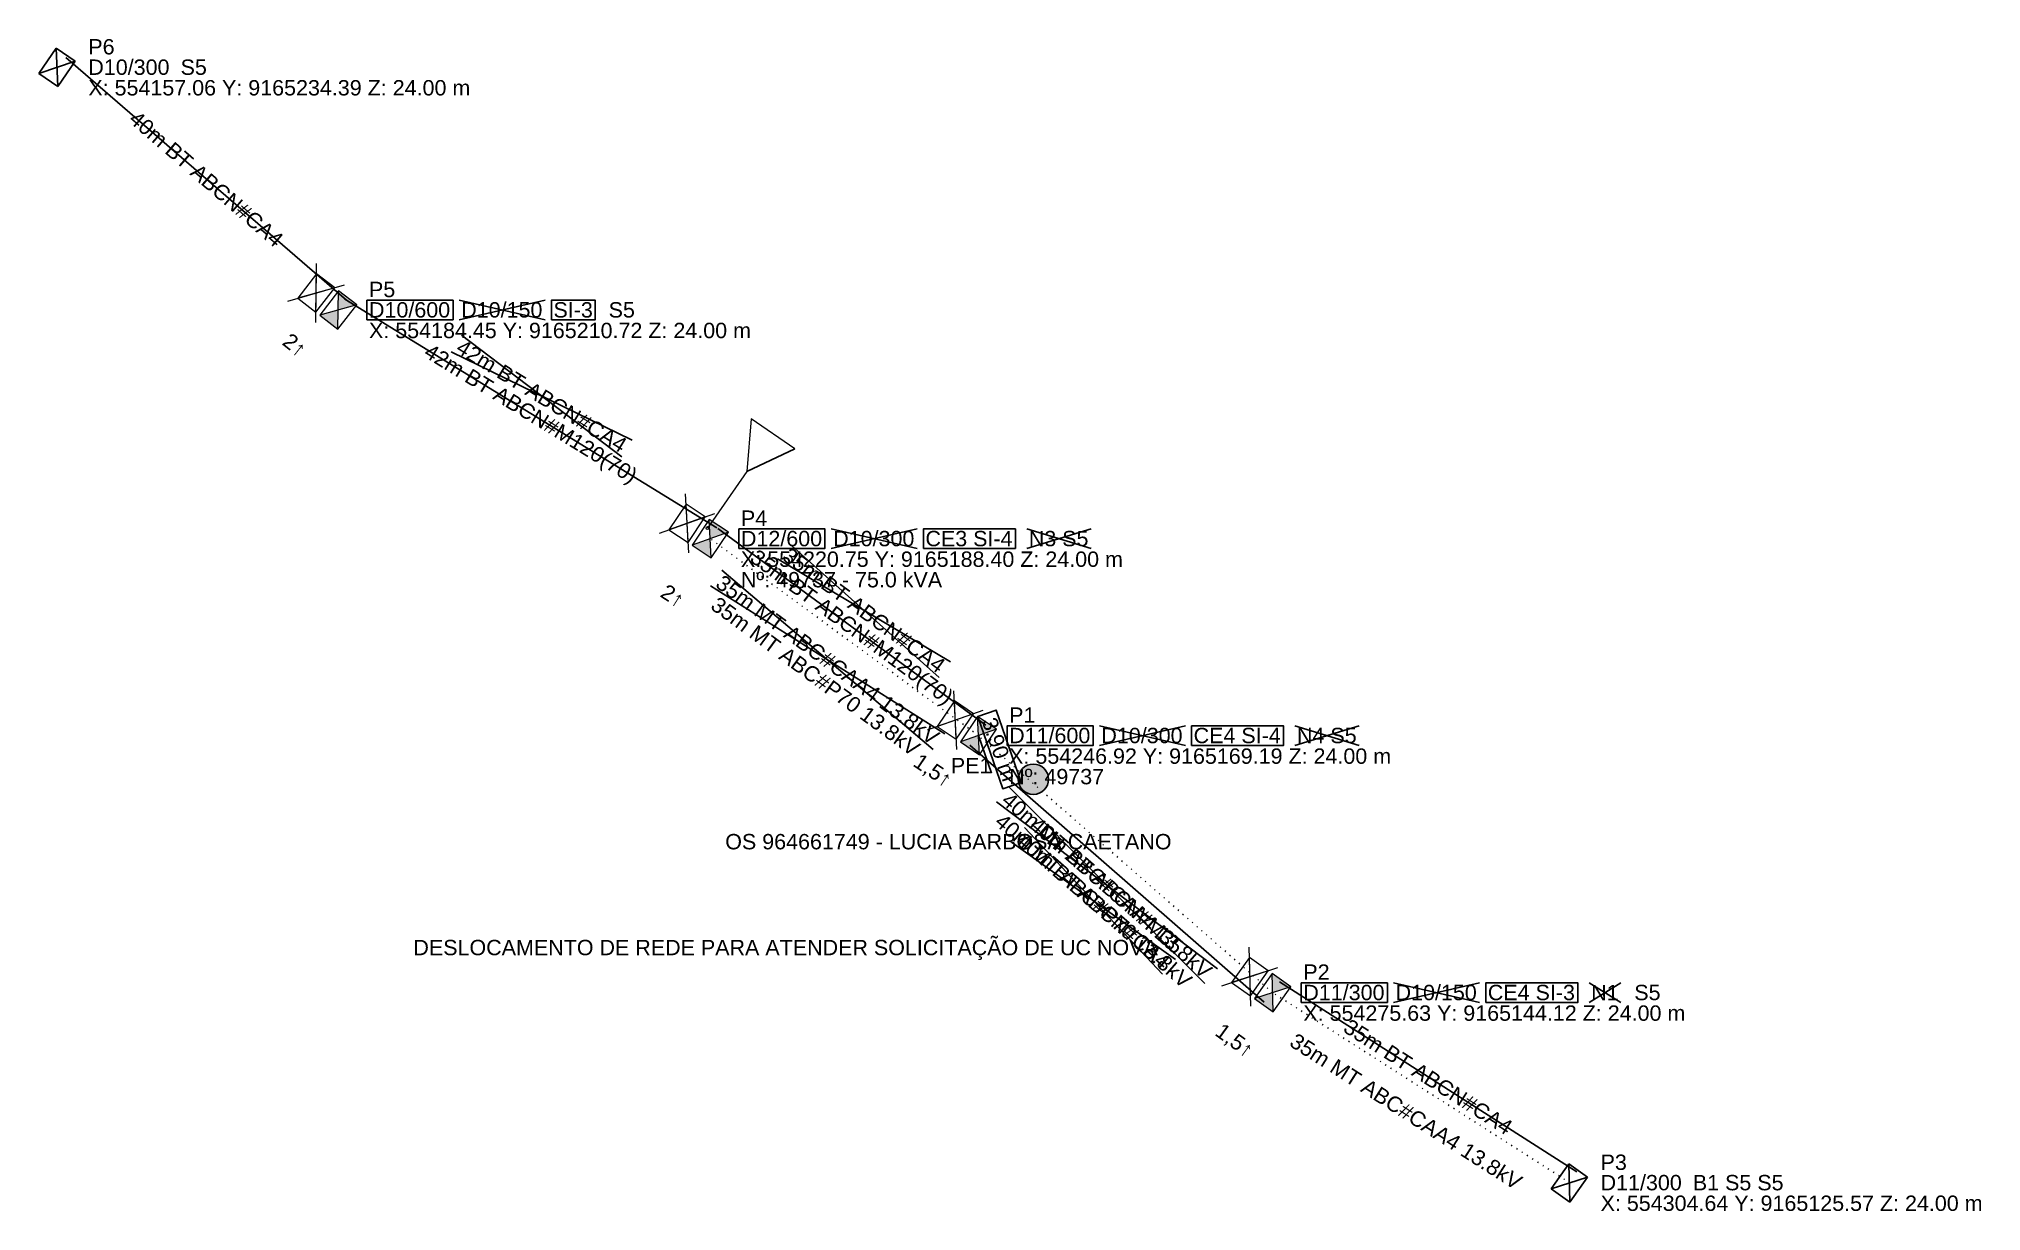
# Model space of a CAD drawing. Header units: metres. Extents: x 554155 to 554345, y 9165123 to 9165237.
import ezdxf
from ezdxf.enums import TextEntityAlignment as Align

# ---------------------------------------------------------------- set-up
doc = ezdxf.new("R2010")
doc.units = ezdxf.units.M
doc.linetypes.add('DOT', pattern=[0.508, 0, -0.508])
for name, color, linetype in [('PONTO DE ENTREGA', 8, 'CONTINUOUS'), ('PONTO FOTO', 4, 'CONTINUOUS'), ('POSTE', 3, 'CONTINUOUS'), ('Poste Existente', 3, 'Continuous'), ('REDE PRIMARIA - Manter', 1, 'DOT'), ('REDE PRIMARIA - Substituir', 1, 'DOT'), ('REDE SECUNDARIA - Manter', 5, 'CONTINUOUS'), ('REDE SECUNDARIA - Substituir', 5, 'CONTINUOUS'), ('TEXTOS A IMPLANTAR', 1, 'CONTINUOUS'), ('TEXTOS A REMOVER', 7, 'CONTINUOUS'), ('TEXTOS A SUBSTIRUIR', 7, 'CONTINUOUS'), ('TEXTOS EXISTENTES', 7, 'CONTINUOUS'), ('TEXTOS MAPA', 8, 'CONTINUOUS'), ('TRAFO', 7, 'CONTINUOUS')]:
    doc.layers.add(name, color=color, linetype=linetype)
doc.layers.add('TRAFO A IMPLANTAR', color=7, linetype='Continuous', lineweight=9)
doc.styles.add('ARIAL', font='arial.ttf')

# ---------------------------------------------------------------- blocks, each defined once
blk = doc.blocks.new('PosteDtSubstituir')
at = {"linetype": 'CONTINUOUS', "lineweight": 0}
h = blk.add_hatch(color=3, dxfattribs=at)
h.paths.add_polyline_path([(1.1248459857515911, -1.4974549099020038), (0.004759312011515249, 0.0025450900979961943), (-1.1153273617285038, -1.4974549099020038)], flags=0)
h.paths.add_polyline_path([(1.1248459857515911, 1.5025450900979962), (-1.1153273617285038, 1.5025450900979962), (0.004759312011515249, 0.0025450900979961943)], flags=0)
at = {"color": 1, "lineweight": 0}
for p, q in [((-0.9832021399643907, -2.300406825865707), (-4.440560638905595, 2.2866944212958913)), ((-4.419979040744806, -2.315775610643513), (-1.0037837381252075, 2.302063206073697))]:
    blk.add_line(p, q, dxfattribs=at)
at = {"color": 3, "lineweight": 0}
for p, q in [((-3.8319680631750828, 1.493143797715092), (-3.8319680631750828, -1.506856202284908)), ((-1.5917947156949879, 1.493143797715092), (-3.8319680631750828, 1.493143797715092)), ((-1.5917947156949879, -1.506856202284908), (-3.8319680631750828, 1.493143797715092)), ((-1.5917947156949879, 1.493143797715092), (-3.8319680631750828, -1.506856202284908)), ((-1.5917947156949879, -1.506856202284908), (-1.5917947156949879, 1.493143797715092)), ((1.1248459857515911, 1.5025450900979962), (-1.1153273617285038, -1.4974549099020038)), ((1.1248459857515911, -1.4974549099020038), (-1.1153273617285038, 1.5025450900979962)), ((1.1248459857515911, 1.5025450900979962), (-1.1153273617285038, 1.5025450900979962)), ((-1.1153273617285038, 1.5025450900979962), (-1.1153273617285038, -1.4974549099020038)), ((1.1248459857515911, -1.4974549099020038), (1.1248459857515911, 1.5025450900979962)), ((-3.8319680631750828, -1.506856202284908), (-1.5917947156949879, -1.506856202284908)), ((-1.1153273617285038, -1.4974549099020038), (1.1248459857515911, -1.4974549099020038))]:
    blk.add_line(p, q, dxfattribs=at)
blk = doc.blocks.new('dt')
at = {"color": 0}
for p, q in [((1.120087, 1.5), (-1.120087, 1.5)), ((-1.120087, 1.5), (-1.120087, -1.5)), ((-1.120087, 1.5), (1.120087, -1.5)), ((-1.120087, -1.5), (1.120087, 1.5)), ((1.120087, -1.5), (1.120087, 1.5)), ((-1.120087, -1.5), (1.120087, -1.5))]:
    blk.add_line(p, q, dxfattribs=at)
for tag, p in [('MODELO', (-2.878805, 2.548923)), ('COD', (1.996674, -1.514935))]:
    blk.add_attdef(tag, p, '', height=1.6, dxfattribs=at)
blk = doc.blocks.new('PosteDtExistente')
at = {"layer": 'Poste Existente', "rotation": 180}
blk.add_blockref('dt', (-0.036594, -0.043517), dxfattribs=at)
at = {"layer": 'poste'}
for tag, p in [('MODELO', (-2.878805, 2.548923)), ('COD', (1.996674, -1.514935))]:
    blk.add_attdef(tag, p, '', height=1.6, dxfattribs=at)
blk = doc.blocks.new('TransformadorSemChaveExistente', base_point=(7.587184, 0.140485))
blk.add_line((9.577530524983299, 12.00219961509626), (6.917507642107037, 7.57071176934473))
at = {"layer": 'TRAFO A IMPLANTAR'}
for p, q in [((9.577530524983299, 12.00219961509626), (4.409738084610357, 12.09010311232023)), ((4.409738084610357, 12.09010311232023), (6.917507642107037, 7.57071176934473)), ((6.917507642107037, 7.57071176934473), (6.803343150688961, 0.8590516609169904))]:
    blk.add_line(p, q, dxfattribs=at)
blk.add_circle((6.803343150688961, 0.8590516609169904), 0.1404852100207066, dxfattribs=at)
blk = doc.blocks.new('PontoEntrega', base_point=(8.557888, 3.616832))
h = blk.add_hatch(color=1)
h.dxf.hatch_style = 1
h.paths.add_polyline_path([(14.13156974520648, 3.028210909755245, 1), (11.17034814535687, 3.028210909755245, 1)])
at = {"color": 1}
blk.add_circle((12.650959, 3.028211), 1.480610799924803, dxfattribs=at)

msp = doc.modelspace()

# ---------------------------------------------------------------- linework, layer by layer
at = {"color": 1, "linetype": 'CONTINUOUS'}
for p, q in [((554196.2524677406, 9165209.767445637), (554204.6542719697, 9165211.667445635)), ((554204.6542719697, 9165209.767445637), (554196.2524677406, 9165211.667445635)), ((554195.4676427089, 9165206.644485144), (554213.1360572884, 9165198.012930939)), ((554212.1410027988, 9165196.394330751), (554196.4626971984, 9165208.263085332)), ((554243.0853709643, 9165174.859277543), (554228.4322160119, 9165187.972692495)), ((554232.5507069371, 9165187.45265402), (554240.9525111662, 9165189.35265402)), ((554240.9525111662, 9165187.45265402), (554232.5507069371, 9165189.35265402)), ((554251.63923354, 9165187.45265402), (554257.9214845632, 9165189.35265402)), ((554257.9214845632, 9165187.45265402), (554251.63923354, 9165189.35265402)), ((554227.3078908698, 9165186.441061674), (554244.2096961065, 9165176.390908366)), ((554220.7700174719, 9165183.797275387), (554243.6465686078, 9165169.36123683)), ((554242.5222434655, 9165167.829606006), (554221.8943426141, 9165185.328906208)), ((554258.7241130131, 9165168.239526367), (554267.1259172423, 9165170.139526365)), ((554267.1259172423, 9165168.239526367), (554258.7241130131, 9165170.139526365)), ((554277.8126396161, 9165168.239526367), (554284.0948906392, 9165170.139526365)), ((554284.0948906392, 9165168.239526367), (554277.8126396161, 9165170.139526365)), ((554269.0057844775, 9165144.991564771), (554249.9311383056, 9165164.172119366)), ((554248.6813527574, 9165162.741023252), (554270.2555700258, 9165146.422660884)), ((554264.898935954, 9165145.92279498), (554251.4068593595, 9165160.228055235)), ((554250.1570738112, 9165158.796959123), (554266.1487215022, 9165147.353891095)), ((554287.4342185002, 9165143.166804416), (554295.8360227293, 9165145.066804415)), ((554295.8360227293, 9165143.166804416), (554287.4342185002, 9165145.066804415)), ((554306.5227451031, 9165143.166804416), (554309.628249878, 9165145.066804415)), ((554309.628249878, 9165143.166804416), (554306.5227451031, 9165145.066804415))]:
    msp.add_line(p, q, dxfattribs=at)
at = {"layer": 'PONTO DE ENTREGA'}
msp.add_line((554246.9223087839, 9165169.189526366), (554248.1926504083, 9165165.520997383), dxfattribs=at)
msp.add_lwpolyline([(554246.8549989548, 9165171.064743282), (554249.29940408, 9165164.005720044), (554251.0948070774, 9165164.62743386), (554248.6504019522, 9165171.6864571), (554246.8549989548, 9165171.064743282)], close=True, dxfattribs=at)
at = {"layer": 'REDE PRIMARIA - Manter'}
msp.add_lwpolyline([(554304.6410955513, 9165125.56700776), (554275.6324142709, 9165144.116804415)], dxfattribs=at)
at = {"layer": 'REDE PRIMARIA - Substituir'}
for points in [[(554246.9223087839, 9165169.189526366), (554220.7489027078, 9165188.40265402)], [(554275.6324142709, 9165144.116804415), (554246.9223087839, 9165169.189526366)]]:
    msp.add_lwpolyline(points, dxfattribs=at)
at = {"layer": 'REDE SECUNDARIA - Manter'}
for points in [[(554185.2681249516, 9165211.663097154), (554157.8784847436, 9165235.33986847)], [(554305.3145067545, 9165126.620106688), (554276.3058254741, 9165145.169903344)]]:
    msp.add_lwpolyline(points, dxfattribs=at)
at = {"layer": 'REDE SECUNDARIA - Substituir'}
for points in [[(554221.4035438192, 9165189.467522563), (554185.1053046227, 9165211.78231418)], [(554247.6619963773, 9165170.197178222), (554221.4885903012, 9165189.410305876)], [(554246.1000814496, 9165168.248015765), (554274.8101869366, 9165143.175293814)]]:
    msp.add_lwpolyline(points, dxfattribs=at)
at = {"layer": 'TEXTOS A IMPLANTAR'}
for points in [[(554187.2506635113, 9165209.767445637), (554195.6524677405, 9165209.767445637), (554195.6524677405, 9165211.667445635), (554187.2506635113, 9165211.667445635), (554187.2506635113, 9165209.767445637)], [(554205.2542719698, 9165209.767445637), (554209.5358135796, 9165209.767445637), (554209.5358135796, 9165211.667445635), (554205.2542719698, 9165211.667445635), (554205.2542719698, 9165209.767445637)], [(554223.5489027079, 9165187.45265402), (554231.950706937, 9165187.45265402), (554231.950706937, 9165189.35265402), (554223.5489027079, 9165189.35265402), (554223.5489027079, 9165187.45265402)], [(554241.5525111663, 9165187.45265402), (554250.5392335401, 9165187.45265402), (554250.5392335401, 9165189.35265402), (554241.5525111663, 9165189.35265402), (554241.5525111663, 9165187.45265402)], [(554249.7223087839, 9165168.239526367), (554258.124113013, 9165168.239526367), (554258.124113013, 9165170.139526365), (554249.7223087839, 9165170.139526365), (554249.7223087839, 9165168.239526367)], [(554267.7259172424, 9165168.239526367), (554276.7126396161, 9165168.239526367), (554276.7126396161, 9165170.139526365), (554267.7259172424, 9165170.139526365), (554267.7259172424, 9165168.239526367)], [(554278.4324142709, 9165143.166804416), (554286.8342185001, 9165143.166804416), (554286.8342185001, 9165145.066804415), (554278.4324142709, 9165145.066804415), (554278.4324142709, 9165143.166804416)], [(554296.4360227294, 9165143.166804416), (554305.4227451031, 9165143.166804416), (554305.4227451031, 9165145.066804415), (554296.4360227294, 9165145.066804415), (554296.4360227294, 9165143.166804416)]]:
    msp.add_lwpolyline(points, close=True, dxfattribs=at)

# ---------------------------------------------------------------- block references
for name, p, rotation in [('PosteDtExistente', (554157.0610233033, 9165234.394216951), 325.42574152624854), ('PosteDtSubstituir', (554184.4506635113, 9165210.717445636), 322.3404493677288), ('PosteDtSubstituir', (554220.7489027078, 9165188.40265402), 326.217), ('PosteDtSubstituir', (554246.9223087839, 9165169.189526366), 325.995), ('PosteDtSubstituir', (554275.6324142709, 9165144.116804415), 324.6780092132174), ('PosteDtExistente', (554304.6410955513, 9165125.56700776), 324.5141287532449)]:
    msp.add_blockref(name, p, dxfattribs=dict(rotation=rotation))
at = {"layer": 'PONTO DE ENTREGA'}
msp.add_blockref('PontoEntrega', (554248.1926504083, 9165165.520997383), dxfattribs=at)
at = {"layer": 'TRAFO', "rotation": 326.232}
msp.add_blockref('TransformadorSemChaveExistente', (554220.7489027078, 9165188.40265402), dxfattribs=at)

# ---------------------------------------------------------------- texts
at = {"style": 'Arial'}
for s, p in [('X: 554157.06 Y: 9165234.39 Z: 24.00 m', (554160.0610233033, 9165232.394216951)), ('X: 554184.45 Y: 9165210.72 Z: 24.00 m', (554187.4506635113, 9165208.717445636)), ('X: 554220.75 Y: 9165188.40 Z: 24.00 m', (554223.7489027078, 9165186.40265402)), ('X: 554246.92 Y: 9165169.19 Z: 24.00 m', (554249.9223087839, 9165167.189526366)), ('X: 554275.63 Y: 9165144.12 Z: 24.00 m', (554278.6324142709, 9165142.116804415)), ('X: 554304.64 Y: 9165125.57 Z: 24.00 m', (554307.6410955513, 9165123.56700776))]:
    msp.add_text(s, height=1.5, dxfattribs=at).set_placement(p, align=Align.MIDDLE_LEFT)
at = {"layer": 'PONTO DE ENTREGA', "style": 'Arial'}
msp.add_text('PE1', height=1.5, dxfattribs=at).set_placement((554248.1926504083, 9165165.520997383), align=Align.RIGHT)
at = {"layer": 'PONTO DE ENTREGA', "insert": (554248.9749030161, 9165167.846088571), "char_height": 1.5, "attachment_point": 5, "rotation": 289.0999939454156, "style": 'Arial'}
msp.add_mtext('3.90 m', dxfattribs=at)
at = {"layer": 'PONTO FOTO', "style": 'Arial'}
for s, p in [('P6', (554160.0610233033, 9165236.394216951)), ('P5', (554187.4506635113, 9165212.717445636)), ('P4', (554223.7489027078, 9165190.40265402)), ('P1', (554249.9223087839, 9165171.189526366)), ('P2', (554278.6324142709, 9165146.116804415)), ('P3', (554307.6410955513, 9165127.56700776))]:
    msp.add_text(s, height=1.5, dxfattribs=at).set_placement(p, align=Align.MIDDLE_LEFT)
at = {"layer": 'TEXTOS A IMPLANTAR', "char_height": 1.5, "attachment_point": 4, "style": 'Arial'}
for s, insert in [('D10/600', (554187.4506635113, 9165210.717445636)), ('SI-3', (554205.4542719697, 9165210.717445636)), ('D12/600', (554223.7489027078, 9165188.40265402)), ('CE3 SI-4', (554241.7525111663, 9165188.40265402)), ('D11/600', (554249.9223087839, 9165169.189526366)), ('CE4 SI-4', (554267.9259172423, 9165169.189526366)), ('D11/300', (554278.6324142709, 9165144.116804415)), ('CE4 SI-3', (554296.6360227293, 9165144.116804415))]:
    msp.add_mtext(s, dxfattribs=dict(at, insert=insert))
at = {"layer": 'TEXTOS A REMOVER', "char_height": 1.5, "attachment_point": 4, "style": 'Arial'}
for s, insert in [('D10/150', (554196.4524677405, 9165210.717445636)), ('D10/300', (554232.750706937, 9165188.40265402)), ('N3 S5', (554251.83923354, 9165188.40265402)), ('D10/300', (554258.9241130131, 9165169.189526366)), ('N4 S5', (554278.012639616, 9165169.189526366)), ('D10/150', (554287.6342185001, 9165144.116804415)), ('N1', (554306.7227451031, 9165144.116804415))]:
    msp.add_mtext(s, dxfattribs=dict(at, insert=insert))
at = {"layer": 'TEXTOS A SUBSTIRUIR', "char_height": 1.5, "attachment_point": 2, "style": 'Arial'}
for s, insert, rotation in [('42m BT ABCN#M120(70)', (554203.6472088879, 9165201.263839498), 328.4183640674149), ('42m BT ABCN#CA4', (554204.694634666, 9165202.967629168), 328.4183640674149), ('35m BT ABCN#M120(70)', (554235.0191058954, 9165180.408333164), 323.71870258916715), ('35m BT ABCN#CA4', (554236.2026060447, 9165182.020576134), 323.71870258916715), ('35m MT ABC#CAA4 13.8kV', (554232.6521055964, 9165177.183847222), 323.71870258916715), ('35m MT ABC#P70 13.8kV', (554231.4686054469, 9165175.571604252), 323.71870258916715), ('40m MT ABC#CAA4 13.8kV', (554259.9617977927, 9165155.14674843), 318.8690760086007), ('40m MT ABC#P70 13.8kV', (554258.6462340578, 9165153.64033147), 318.8690760086007), ('40m BT ABCN#CA4', (554258.6462340578, 9165153.64033147), 318.8690760086007), ('40m BT ABCN#M35', (554259.9617977927, 9165155.14674843), 318.8690760086007)]:
    msp.add_mtext(s, dxfattribs=dict(at, insert=insert, rotation=rotation))
at = {"layer": 'TEXTOS EXISTENTES', "char_height": 1.5, "attachment_point": 4, "style": 'Arial'}
for s, insert in [('D10/300', (554160.0610233033, 9165234.394216951)), ('S5', (554169.0628275325, 9165234.394216951)), ('S5', (554210.8358135795, 9165210.717445636)), ('S5', (554310.928249878, 9165144.116804415)), ('D11/300', (554307.6410955513, 9165125.56700776)), ('B1 S5 S5', (554316.6428997805, 9165125.56700776))]:
    msp.add_mtext(s, dxfattribs=dict(at, insert=insert))
at = {"layer": 'TEXTOS EXISTENTES', "char_height": 1.5, "attachment_point": 2, "style": 'Arial'}
for s, insert, rotation in [('40m BT ABCN#CA4', (554172.063781712, 9165224.068873722), 319.15846823485265), ('35m BT ABCN#CA4', (554291.2142128362, 9165136.526864372), 327.40284432630256), ('35m MT ABC#CAA4 13.8kV', (554289.0592969859, 9165133.156947803), 327.40284432630256)]:
    msp.add_mtext(s, dxfattribs=dict(at, insert=insert, rotation=rotation))
at = {"layer": 'TEXTOS MAPA', "true_color": 0xffffff, "style": 'Arial'}
for s, rotation, p in [('2↑', 321.8329438440733, (554180.2191924255, 9165207.310383113)), ('2↑', 327.4442418619668, (554217.1012143376, 9165182.840219915)), ('1,5↑', 326.08859065935604, (554242.5008355931, 9165165.816011643)), ('1,5↑', 324.0121089955078, (554271.9441620364, 9165139.471464437))]:
    msp.add_text(s, height=1.5, rotation=rotation, dxfattribs=at).set_placement(p, align=Align.MIDDLE_CENTER)
at = {"layer": 'TEXTOS MAPA', "true_color": 0xffeb3b, "style": 'Arial'}
for s, p in [('OS 964661749 - LUCIA BARBOSA CAETANO', (554243.9926128596, 9165158.843969516)), ('DESLOCAMENTO DE REDE PARA ATENDER SOLICITAÇÃO DE UC NOVA ', (554228.3991532528, 9165148.513999058))]:
    msp.add_text(s, height=1.5, dxfattribs=at).set_placement(p, align=Align.MIDDLE_CENTER)
at = {"layer": 'TRAFO', "style": 'Arial'}
for s, p in [('Nº: 49737 - 75.0 kVA', (554223.7489027078, 9165184.40265402)), ('Nº: 49737', (554249.9223087839, 9165165.189526366))]:
    msp.add_text(s, height=1.5, dxfattribs=at).set_placement(p, align=Align.MIDDLE_LEFT)

doc.saveas('drawing.dxf')
